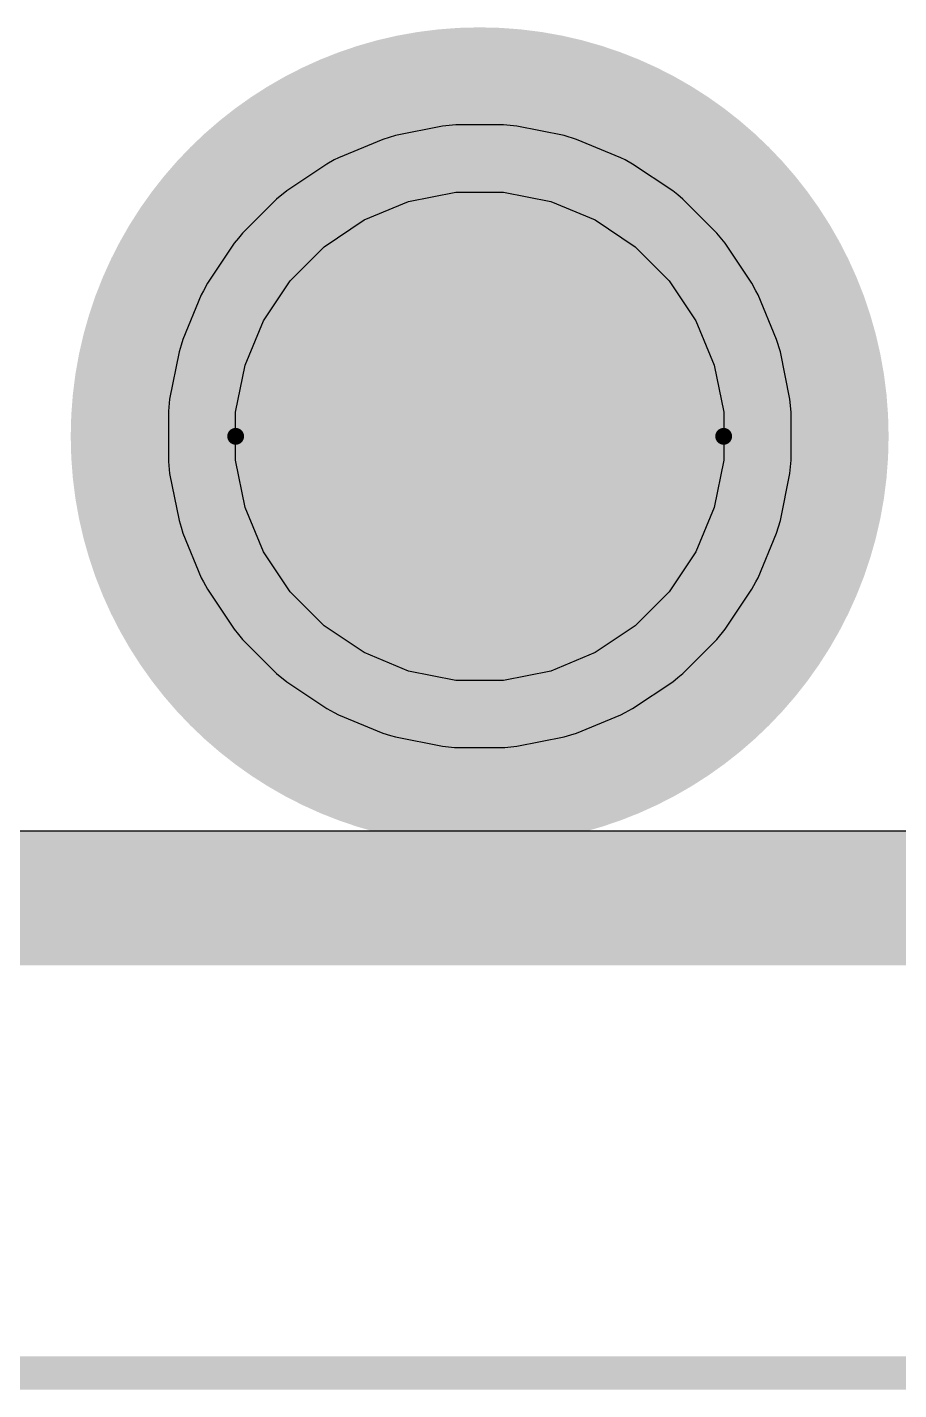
# Model space of a CAD drawing. Header units: inches. Extents: x -5 to 5450, y -4 to 5452.
# Drawn here: x 13.59 to 20.2, y -2.49 to 7.84 of the extents above; entities that cross this region are included whole.
import ezdxf

# ---------------------------------------------------------------- set-up
doc = ezdxf.new("R2010")
doc.units = ezdxf.units.IN
for name, color, linetype in [('Board_outline', 216, 'Continuous'), ('Bottom Layer', 5, 'Continuous'), ('Bottom Solder', 6, 'Continuous'), ('Ground', 76, 'Continuous'), ('Multi-Layer', 9, 'Continuous'), ('Pad Holes', 156, 'Continuous'), ('Power', 16, 'Continuous'), ('Top Layer', 1, 'Continuous'), ('Top Overlay', 2, 'Continuous'), ('Top Solder', 216, 'Continuous')]:
    doc.layers.add(name, color=color, linetype=linetype)

# ---------------------------------------------------------------- blocks, each defined once
blk = doc.blocks.new('S______154')
at = {"layer": 'Bottom Layer'}
h = blk.add_hatch(color=5, dxfattribs=at)
edge = h.paths.add_edge_path()
edge.add_arc((0, 0), 3, 0, 360)
at = {"layer": 'Bottom Solder'}
h = blk.add_hatch(color=6, dxfattribs=at)
edge = h.paths.add_edge_path()
edge.add_arc((0, 0), 3.102, 0, 360)
at = {"layer": 'Ground'}
h = blk.add_hatch(color=76, dxfattribs=at)
edge = h.paths.add_edge_path()
edge.add_arc((0, 0), 2.358, 0, 360)
at = {"layer": 'Multi-Layer'}
h = blk.add_hatch(color=9, dxfattribs=at)
edge = h.paths.add_edge_path()
edge.add_arc((0, 0), 3, 0, 360)
at = {"layer": 'Pad Holes'}
h = blk.add_hatch(color=7, dxfattribs=at)
edge = h.paths.add_edge_path()
edge.add_arc((0, 0), 1.85, 0, 360)
at = {"layer": 'Power'}
h = blk.add_hatch(color=16, dxfattribs=at)
edge = h.paths.add_edge_path()
edge.add_arc((0, 0), 2.358, 0, 360)
at = {"layer": 'Top Layer'}
h = blk.add_hatch(color=1, dxfattribs=at)
edge = h.paths.add_edge_path()
edge.add_arc((0, 0), 3, 0, 360)
at = {"layer": 'Top Solder'}
h = blk.add_hatch(color=216, dxfattribs=at)
edge = h.paths.add_edge_path()
edge.add_arc((0, 0), 3.102, 0, 360)

msp = doc.modelspace()

# ---------------------------------------------------------------- linework, layer by layer
at = {"layer": 'Board_outline'}
for points in [[(18.87, 4.742, 0.127, 0.127, 1), (15.168, 4.742, 0.127, 0.127, 1)], [(15.136, 4.742, 0.0635, 0.0635, 1), (15.2, 4.742, 0.0635, 0.0635, 1)], [(18.838, 4.742, 0.0635, 0.0635, 1), (18.902, 4.742, 0.0635, 0.0635, 1)]]:
    msp.add_lwpolyline(points, format="xyseb", close=True, dxfattribs=at)
msp.add_lwpolyline([(12.33, 1.237, 0.254, 0.254, 0), (84.33, 1.237, 0.254, 0.254, 0)], format="xyseb", dxfattribs=at)
msp.add_lwpolyline([(12.33, 1.237, 0.254, 0.254, 0), (84.33, 1.237, 0.254, 0.254, 0)], format="xyseb", dxfattribs=at)
at = {"layer": 'Ground'}
for p, q in [((16.737, 7.094), (16.38, 7.023)), ((16.837, 7.104), (16.737, 7.094)), ((17.201, 7.104), (16.837, 7.104)), ((16.837, 7.104), (16.837, 7.104)), ((16.837, 7.104), (16.837, 7.104)), ((17.301, 7.094), (17.201, 7.104)), ((17.659, 7.023), (17.301, 7.094)), ((16.284, 6.994), (15.947, 6.854)), ((16.38, 7.023), (16.284, 6.994)), ((16.38, 7.023), (16.38, 7.023)), ((17.754, 6.994), (17.659, 7.023)), ((18.091, 6.854), (17.754, 6.994)), ((15.916, 6.838), (15.859, 6.807)), ((15.947, 6.854), (15.916, 6.838)), ((18.122, 6.838), (18.091, 6.854)), ((18.179, 6.807), (18.122, 6.838)), ((15.859, 6.807), (15.556, 6.604)), ((18.483, 6.604), (18.179, 6.807)), ((15.478, 6.541), (15.22, 6.283)), ((15.556, 6.604), (15.478, 6.541)), ((18.521, 6.573), (18.483, 6.604)), ((18.56, 6.541), (18.521, 6.573)), ((18.818, 6.283), (18.56, 6.541)), ((15.157, 6.206), (14.954, 5.903)), ((15.189, 6.244), (15.157, 6.206)), ((15.22, 6.283), (15.189, 6.244)), ((18.881, 6.206), (18.818, 6.283)), ((19.084, 5.903), (18.881, 6.206)), ((14.954, 5.903), (14.924, 5.845)), ((19.115, 5.845), (19.084, 5.903)), ((14.907, 5.814), (14.768, 5.477)), ((14.924, 5.845), (14.907, 5.814)), ((19.131, 5.814), (19.115, 5.845)), ((19.271, 5.477), (19.131, 5.814)), ((14.768, 5.477), (14.754, 5.433)), ((19.3, 5.382), (19.271, 5.477)), ((14.739, 5.382), (14.667, 5.024)), ((14.754, 5.433), (14.739, 5.382)), ((19.371, 5.024), (19.3, 5.382)), ((19.3, 5.382), (19.3, 5.382)), ((14.667, 5.024), (14.659, 4.934)), ((19.381, 4.925), (19.371, 5.024)), ((14.659, 4.934), (14.658, 4.925)), ((14.658, 4.925), (14.658, 4.742)), ((19.381, 4.742), (19.381, 4.925)), ((19.381, 4.925), (19.381, 4.925)), ((19.381, 4.925), (19.381, 4.925)), ((14.658, 4.742), (14.658, 4.56)), ((19.381, 4.56), (19.381, 4.742)), ((14.658, 4.56), (14.659, 4.55)), ((14.659, 4.55), (14.667, 4.46)), ((19.371, 4.46), (19.381, 4.56)), ((19.381, 4.56), (19.381, 4.56)), ((19.381, 4.56), (19.381, 4.56)), ((14.667, 4.46), (14.739, 4.103)), ((19.3, 4.103), (19.371, 4.46)), ((14.739, 4.103), (14.754, 4.052)), ((14.754, 4.052), (14.768, 4.007)), ((19.271, 4.007), (19.3, 4.103)), ((19.3, 4.103), (19.3, 4.103)), ((14.768, 4.007), (14.907, 3.67)), ((19.131, 3.67), (19.271, 4.007)), ((14.907, 3.67), (14.924, 3.639)), ((14.924, 3.639), (14.954, 3.582)), ((19.084, 3.582), (19.115, 3.639)), ((19.115, 3.639), (19.131, 3.67)), ((14.954, 3.582), (15.157, 3.279)), ((18.881, 3.279), (19.084, 3.582)), ((15.157, 3.279), (15.189, 3.24)), ((15.189, 3.24), (15.22, 3.201)), ((18.818, 3.201), (18.881, 3.279)), ((15.22, 3.201), (15.478, 2.944)), ((18.56, 2.944), (18.818, 3.201)), ((15.478, 2.944), (15.556, 2.88)), ((18.483, 2.88), (18.521, 2.912)), ((18.521, 2.912), (18.56, 2.944)), ((15.556, 2.88), (15.859, 2.677)), ((18.179, 2.677), (18.483, 2.88)), ((15.859, 2.677), (15.916, 2.647)), ((15.916, 2.647), (15.947, 2.63)), ((15.947, 2.63), (16.284, 2.491)), ((17.754, 2.491), (18.091, 2.63)), ((18.091, 2.63), (18.122, 2.647)), ((18.122, 2.647), (18.179, 2.677)), ((16.284, 2.491), (16.342, 2.473)), ((17.71, 2.477), (17.754, 2.491)), ((16.342, 2.473), (16.38, 2.462)), ((16.38, 2.462), (16.737, 2.391)), ((16.737, 2.391), (16.827, 2.382)), ((16.827, 2.382), (16.837, 2.381)), ((16.837, 2.381), (17.201, 2.381)), ((17.201, 2.381), (17.211, 2.382)), ((17.211, 2.382), (17.301, 2.391)), ((17.301, 2.391), (17.659, 2.462)), ((17.659, 2.462), (17.71, 2.477)), ((84.33, 1.748), (12.33, 1.748))]:
    msp.add_line(p, q, dxfattribs=at)
for points in [[(16.142, 6.383, 1.016, 1.016, 0), (16.479, 6.522, 1.016, 1.016, 0)], [(16.479, 6.522, 1.016, 1.016, 0), (16.837, 6.593, 1.016, 1.016, 0)], [(16.837, 6.593, 1.016, 1.016, 0), (17.201, 6.593, 1.016, 1.016, 0)], [(17.201, 6.593, 1.016, 1.016, 0), (17.559, 6.522, 1.016, 1.016, 0)], [(17.559, 6.522, 1.016, 1.016, 0), (17.896, 6.383, 1.016, 1.016, 0)], [(15.839, 6.18, 1.016, 1.016, 0), (16.142, 6.383, 1.016, 1.016, 0)], [(17.896, 6.383, 1.016, 1.016, 0), (18.199, 6.18, 1.016, 1.016, 0)], [(15.581, 5.922, 1.016, 1.016, 0), (15.839, 6.18, 1.016, 1.016, 0)], [(18.199, 6.18, 1.016, 1.016, 0), (18.457, 5.922, 1.016, 1.016, 0)], [(15.379, 5.619, 1.016, 1.016, 0), (15.581, 5.922, 1.016, 1.016, 0)], [(18.457, 5.922, 1.016, 1.016, 0), (18.659, 5.619, 1.016, 1.016, 0)], [(15.239, 5.282, 1.016, 1.016, 0), (15.379, 5.619, 1.016, 1.016, 0)], [(18.659, 5.619, 1.016, 1.016, 0), (18.799, 5.282, 1.016, 1.016, 0)], [(15.168, 4.925, 1.016, 1.016, 0), (15.239, 5.282, 1.016, 1.016, 0)], [(18.799, 5.282, 1.016, 1.016, 0), (18.87, 4.925, 1.016, 1.016, 0)], [(15.168, 4.742, 1.016, 1.016, 0), (15.168, 4.925, 1.016, 1.016, 0)], [(18.87, 4.742, 1.016, 1.016, 0), (18.87, 4.925, 1.016, 1.016, 0)], [(15.168, 4.56, 1.016, 1.016, 0), (15.168, 4.742, 1.016, 1.016, 0)], [(18.87, 4.56, 1.016, 1.016, 0), (18.87, 4.742, 1.016, 1.016, 0)], [(15.168, 4.56, 1.016, 1.016, 0), (15.239, 4.202, 1.016, 1.016, 0)], [(18.799, 4.202, 1.016, 1.016, 0), (18.87, 4.56, 1.016, 1.016, 0)], [(15.239, 4.202, 1.016, 1.016, 0), (15.379, 3.865, 1.016, 1.016, 0)], [(18.659, 3.865, 1.016, 1.016, 0), (18.799, 4.202, 1.016, 1.016, 0)], [(15.379, 3.865, 1.016, 1.016, 0), (15.581, 3.562, 1.016, 1.016, 0)], [(18.457, 3.562, 1.016, 1.016, 0), (18.659, 3.865, 1.016, 1.016, 0)], [(15.581, 3.562, 1.016, 1.016, 0), (15.839, 3.304, 1.016, 1.016, 0)], [(18.199, 3.304, 1.016, 1.016, 0), (18.457, 3.562, 1.016, 1.016, 0)], [(15.839, 3.304, 1.016, 1.016, 0), (16.142, 3.102, 1.016, 1.016, 0)], [(17.896, 3.102, 1.016, 1.016, 0), (18.199, 3.304, 1.016, 1.016, 0)], [(16.142, 3.102, 1.016, 1.016, 0), (16.479, 2.962, 1.016, 1.016, 0)], [(17.559, 2.962, 1.016, 1.016, 0), (17.896, 3.102, 1.016, 1.016, 0)], [(16.479, 2.962, 1.016, 1.016, 0), (16.837, 2.891, 1.016, 1.016, 0)], [(17.201, 2.891, 1.016, 1.016, 0), (17.559, 2.962, 1.016, 1.016, 0)], [(16.837, 2.891, 1.016, 1.016, 0), (17.201, 2.891, 1.016, 1.016, 0)], [(12.33, 1.237, 1.016, 1.016, 0), (84.33, 1.237, 1.016, 1.016, 0)]]:
    msp.add_lwpolyline(points, format="xyseb", dxfattribs=at)
for points in [[(16.225, 6.522, 0.508, 0.508, 1), (16.733, 6.522, 0.508, 0.508, 1)], [(16.225, 6.522, 0.508, 0.508, 1), (16.733, 6.522, 0.508, 0.508, 1)], [(16.583, 6.593, 0.508, 0.508, 1), (17.091, 6.593, 0.508, 0.508, 1)], [(16.583, 6.593, 0.508, 0.508, 1), (17.091, 6.593, 0.508, 0.508, 1)], [(16.947, 6.593, 0.508, 0.508, 1), (17.455, 6.593, 0.508, 0.508, 1)], [(16.947, 6.593, 0.508, 0.508, 1), (17.455, 6.593, 0.508, 0.508, 1)], [(17.305, 6.522, 0.508, 0.508, 1), (17.813, 6.522, 0.508, 0.508, 1)], [(17.305, 6.522, 0.508, 0.508, 1), (17.813, 6.522, 0.508, 0.508, 1)], [(15.888, 6.383, 0.508, 0.508, 1), (16.396, 6.383, 0.508, 0.508, 1)], [(15.888, 6.383, 0.508, 0.508, 1), (16.396, 6.383, 0.508, 0.508, 1)], [(17.642, 6.383, 0.508, 0.508, 1), (18.15, 6.383, 0.508, 0.508, 1)], [(17.642, 6.383, 0.508, 0.508, 1), (18.15, 6.383, 0.508, 0.508, 1)], [(15.585, 6.18, 0.508, 0.508, 1), (16.093, 6.18, 0.508, 0.508, 1)], [(15.585, 6.18, 0.508, 0.508, 1), (16.093, 6.18, 0.508, 0.508, 1)], [(17.945, 6.18, 0.508, 0.508, 1), (18.453, 6.18, 0.508, 0.508, 1)], [(17.945, 6.18, 0.508, 0.508, 1), (18.453, 6.18, 0.508, 0.508, 1)], [(15.327, 5.922, 0.508, 0.508, 1), (15.835, 5.922, 0.508, 0.508, 1)], [(15.327, 5.922, 0.508, 0.508, 1), (15.835, 5.922, 0.508, 0.508, 1)], [(18.203, 5.922, 0.508, 0.508, 1), (18.711, 5.922, 0.508, 0.508, 1)], [(18.203, 5.922, 0.508, 0.508, 1), (18.711, 5.922, 0.508, 0.508, 1)], [(15.125, 5.619, 0.508, 0.508, 1), (15.633, 5.619, 0.508, 0.508, 1)], [(15.125, 5.619, 0.508, 0.508, 1), (15.633, 5.619, 0.508, 0.508, 1)], [(18.405, 5.619, 0.508, 0.508, 1), (18.913, 5.619, 0.508, 0.508, 1)], [(18.405, 5.619, 0.508, 0.508, 1), (18.913, 5.619, 0.508, 0.508, 1)], [(14.985, 5.282, 0.508, 0.508, 1), (15.493, 5.282, 0.508, 0.508, 1)], [(14.985, 5.282, 0.508, 0.508, 1), (15.493, 5.282, 0.508, 0.508, 1)], [(18.545, 5.282, 0.508, 0.508, 1), (19.053, 5.282, 0.508, 0.508, 1)], [(18.545, 5.282, 0.508, 0.508, 1), (19.053, 5.282, 0.508, 0.508, 1)], [(14.914, 4.925, 0.508, 0.508, 1), (15.422, 4.925, 0.508, 0.508, 1)], [(14.914, 4.925, 0.508, 0.508, 1), (15.422, 4.925, 0.508, 0.508, 1)], [(18.616, 4.925, 0.508, 0.508, 1), (19.124, 4.925, 0.508, 0.508, 1)], [(18.616, 4.925, 0.508, 0.508, 1), (19.124, 4.925, 0.508, 0.508, 1)], [(14.914, 4.742, 0.508, 0.508, 1), (15.422, 4.742, 0.508, 0.508, 1)], [(14.914, 4.742, 0.508, 0.508, 1), (15.422, 4.742, 0.508, 0.508, 1)], [(18.616, 4.742, 0.508, 0.508, 1), (19.124, 4.742, 0.508, 0.508, 1)], [(18.616, 4.742, 0.508, 0.508, 1), (19.124, 4.742, 0.508, 0.508, 1)], [(14.914, 4.56, 0.508, 0.508, 1), (15.422, 4.56, 0.508, 0.508, 1)], [(14.914, 4.56, 0.508, 0.508, 1), (15.422, 4.56, 0.508, 0.508, 1)], [(18.616, 4.56, 0.508, 0.508, 1), (19.124, 4.56, 0.508, 0.508, 1)], [(18.616, 4.56, 0.508, 0.508, 1), (19.124, 4.56, 0.508, 0.508, 1)], [(14.985, 4.202, 0.508, 0.508, 1), (15.493, 4.202, 0.508, 0.508, 1)], [(14.985, 4.202, 0.508, 0.508, 1), (15.493, 4.202, 0.508, 0.508, 1)], [(18.545, 4.202, 0.508, 0.508, 1), (19.053, 4.202, 0.508, 0.508, 1)], [(18.545, 4.202, 0.508, 0.508, 1), (19.053, 4.202, 0.508, 0.508, 1)], [(15.125, 3.865, 0.508, 0.508, 1), (15.633, 3.865, 0.508, 0.508, 1)], [(15.125, 3.865, 0.508, 0.508, 1), (15.633, 3.865, 0.508, 0.508, 1)], [(18.405, 3.865, 0.508, 0.508, 1), (18.913, 3.865, 0.508, 0.508, 1)], [(18.405, 3.865, 0.508, 0.508, 1), (18.913, 3.865, 0.508, 0.508, 1)], [(15.327, 3.562, 0.508, 0.508, 1), (15.835, 3.562, 0.508, 0.508, 1)], [(15.327, 3.562, 0.508, 0.508, 1), (15.835, 3.562, 0.508, 0.508, 1)], [(18.203, 3.562, 0.508, 0.508, 1), (18.711, 3.562, 0.508, 0.508, 1)], [(18.203, 3.562, 0.508, 0.508, 1), (18.711, 3.562, 0.508, 0.508, 1)], [(15.585, 3.304, 0.508, 0.508, 1), (16.093, 3.304, 0.508, 0.508, 1)], [(15.585, 3.304, 0.508, 0.508, 1), (16.093, 3.304, 0.508, 0.508, 1)], [(17.945, 3.304, 0.508, 0.508, 1), (18.453, 3.304, 0.508, 0.508, 1)], [(17.945, 3.304, 0.508, 0.508, 1), (18.453, 3.304, 0.508, 0.508, 1)], [(15.888, 3.102, 0.508, 0.508, 1), (16.396, 3.102, 0.508, 0.508, 1)], [(15.888, 3.102, 0.508, 0.508, 1), (16.396, 3.102, 0.508, 0.508, 1)], [(17.642, 3.102, 0.508, 0.508, 1), (18.15, 3.102, 0.508, 0.508, 1)], [(17.642, 3.102, 0.508, 0.508, 1), (18.15, 3.102, 0.508, 0.508, 1)], [(16.225, 2.962, 0.508, 0.508, 1), (16.733, 2.962, 0.508, 0.508, 1)], [(16.225, 2.962, 0.508, 0.508, 1), (16.733, 2.962, 0.508, 0.508, 1)], [(17.305, 2.962, 0.508, 0.508, 1), (17.813, 2.962, 0.508, 0.508, 1)], [(17.305, 2.962, 0.508, 0.508, 1), (17.813, 2.962, 0.508, 0.508, 1)], [(16.583, 2.891, 0.508, 0.508, 1), (17.091, 2.891, 0.508, 0.508, 1)], [(16.583, 2.891, 0.508, 0.508, 1), (17.091, 2.891, 0.508, 0.508, 1)], [(16.947, 2.891, 0.508, 0.508, 1), (17.455, 2.891, 0.508, 0.508, 1)], [(16.947, 2.891, 0.508, 0.508, 1), (17.455, 2.891, 0.508, 0.508, 1)]]:
    msp.add_lwpolyline(points, format="xyseb", close=True, dxfattribs=at)
at = {"layer": 'Multi-Layer'}
for p, q in [((16.142, 6.383), (16.479, 6.522)), ((16.479, 6.522), (16.837, 6.593)), ((16.837, 6.593), (17.019, 6.593)), ((17.019, 6.593), (17.201, 6.593)), ((17.201, 6.593), (17.559, 6.522)), ((17.559, 6.522), (17.896, 6.383)), ((15.839, 6.18), (16.142, 6.383)), ((17.896, 6.383), (18.199, 6.18)), ((15.581, 5.922), (15.839, 6.18)), ((18.199, 6.18), (18.457, 5.922)), ((15.379, 5.619), (15.581, 5.922)), ((18.457, 5.922), (18.659, 5.619)), ((15.239, 5.282), (15.379, 5.619)), ((18.659, 5.619), (18.799, 5.282)), ((15.168, 4.925), (15.239, 5.282)), ((18.799, 5.282), (18.87, 4.925)), ((15.168, 4.742), (15.168, 4.925)), ((18.87, 4.925), (18.87, 4.742)), ((15.168, 4.56), (15.168, 4.742)), ((18.87, 4.742), (18.87, 4.56)), ((15.239, 4.202), (15.168, 4.56)), ((18.87, 4.56), (18.799, 4.202)), ((15.379, 3.865), (15.239, 4.202)), ((18.799, 4.202), (18.659, 3.865)), ((15.581, 3.562), (15.379, 3.865)), ((18.659, 3.865), (18.457, 3.562)), ((15.839, 3.304), (15.581, 3.562)), ((18.457, 3.562), (18.199, 3.304)), ((16.142, 3.102), (15.839, 3.304)), ((18.199, 3.304), (17.896, 3.102)), ((16.479, 2.962), (16.142, 3.102)), ((17.896, 3.102), (17.559, 2.962)), ((16.837, 2.891), (16.479, 2.962)), ((17.559, 2.962), (17.201, 2.891)), ((17.019, 2.891), (16.837, 2.891)), ((17.019, 2.891), (17.019, 2.891)), ((17.201, 2.891), (17.019, 2.891))]:
    msp.add_line(p, q, dxfattribs=at)
at = {"layer": 'Power'}
for p, q in [((16.737, 7.094), (16.38, 7.023)), ((16.837, 7.104), (16.737, 7.094)), ((17.201, 7.104), (16.837, 7.104)), ((16.837, 7.104), (16.837, 7.104)), ((16.837, 7.104), (16.837, 7.104)), ((17.301, 7.094), (17.201, 7.104)), ((17.659, 7.023), (17.301, 7.094)), ((16.284, 6.994), (15.947, 6.854)), ((16.38, 7.023), (16.284, 6.994)), ((16.38, 7.023), (16.38, 7.023)), ((17.754, 6.994), (17.659, 7.023)), ((18.091, 6.854), (17.754, 6.994)), ((15.916, 6.838), (15.859, 6.807)), ((15.947, 6.854), (15.916, 6.838)), ((18.122, 6.838), (18.091, 6.854)), ((18.179, 6.807), (18.122, 6.838)), ((15.859, 6.807), (15.556, 6.604)), ((18.483, 6.604), (18.179, 6.807)), ((15.478, 6.541), (15.22, 6.283)), ((15.556, 6.604), (15.478, 6.541)), ((18.521, 6.573), (18.483, 6.604)), ((18.56, 6.541), (18.521, 6.573)), ((18.818, 6.283), (18.56, 6.541)), ((15.157, 6.206), (14.954, 5.903)), ((15.189, 6.244), (15.157, 6.206)), ((15.22, 6.283), (15.189, 6.244)), ((18.881, 6.206), (18.818, 6.283)), ((19.084, 5.903), (18.881, 6.206)), ((14.954, 5.903), (14.924, 5.845)), ((19.115, 5.845), (19.084, 5.903)), ((14.907, 5.814), (14.768, 5.477)), ((14.924, 5.845), (14.907, 5.814)), ((19.131, 5.814), (19.115, 5.845)), ((19.271, 5.477), (19.131, 5.814)), ((14.768, 5.477), (14.754, 5.433)), ((19.3, 5.382), (19.271, 5.477)), ((14.739, 5.382), (14.667, 5.024)), ((14.754, 5.433), (14.739, 5.382)), ((19.371, 5.024), (19.3, 5.382)), ((19.3, 5.382), (19.3, 5.382)), ((14.667, 5.024), (14.659, 4.934)), ((19.381, 4.925), (19.371, 5.024)), ((14.659, 4.934), (14.658, 4.925)), ((14.658, 4.925), (14.658, 4.742)), ((19.381, 4.742), (19.381, 4.925)), ((19.381, 4.925), (19.381, 4.925)), ((19.381, 4.925), (19.381, 4.925)), ((14.658, 4.742), (14.658, 4.56)), ((19.381, 4.56), (19.381, 4.742)), ((14.658, 4.56), (14.659, 4.55)), ((14.659, 4.55), (14.667, 4.46)), ((19.371, 4.46), (19.381, 4.56)), ((19.381, 4.56), (19.381, 4.56)), ((19.381, 4.56), (19.381, 4.56)), ((14.667, 4.46), (14.739, 4.103)), ((19.3, 4.103), (19.371, 4.46)), ((14.739, 4.103), (14.754, 4.052)), ((14.754, 4.052), (14.768, 4.007)), ((19.271, 4.007), (19.3, 4.103)), ((19.3, 4.103), (19.3, 4.103)), ((14.768, 4.007), (14.907, 3.67)), ((19.131, 3.67), (19.271, 4.007)), ((14.907, 3.67), (14.924, 3.639)), ((14.924, 3.639), (14.954, 3.582)), ((19.084, 3.582), (19.115, 3.639)), ((19.115, 3.639), (19.131, 3.67)), ((14.954, 3.582), (15.157, 3.279)), ((18.881, 3.279), (19.084, 3.582)), ((15.157, 3.279), (15.189, 3.24)), ((15.189, 3.24), (15.22, 3.201)), ((18.818, 3.201), (18.881, 3.279)), ((15.22, 3.201), (15.478, 2.944)), ((18.56, 2.944), (18.818, 3.201)), ((15.478, 2.944), (15.556, 2.88)), ((18.483, 2.88), (18.521, 2.912)), ((18.521, 2.912), (18.56, 2.944)), ((15.556, 2.88), (15.859, 2.677)), ((18.179, 2.677), (18.483, 2.88)), ((15.859, 2.677), (15.916, 2.647)), ((15.916, 2.647), (15.947, 2.63)), ((15.947, 2.63), (16.284, 2.491)), ((17.754, 2.491), (18.091, 2.63)), ((18.091, 2.63), (18.122, 2.647)), ((18.122, 2.647), (18.179, 2.677)), ((16.284, 2.491), (16.342, 2.473)), ((17.71, 2.477), (17.754, 2.491)), ((16.342, 2.473), (16.38, 2.462)), ((16.38, 2.462), (16.737, 2.391)), ((16.737, 2.391), (16.827, 2.382)), ((16.827, 2.382), (16.837, 2.381)), ((16.837, 2.381), (17.201, 2.381)), ((17.201, 2.381), (17.211, 2.382)), ((17.211, 2.382), (17.301, 2.391)), ((17.301, 2.391), (17.659, 2.462)), ((17.659, 2.462), (17.71, 2.477)), ((84.33, 1.748), (12.33, 1.748))]:
    msp.add_line(p, q, dxfattribs=at)
for points in [[(16.142, 6.383, 1.016, 1.016, 0), (16.479, 6.522, 1.016, 1.016, 0)], [(16.479, 6.522, 1.016, 1.016, 0), (16.837, 6.593, 1.016, 1.016, 0)], [(16.837, 6.593, 1.016, 1.016, 0), (17.201, 6.593, 1.016, 1.016, 0)], [(17.201, 6.593, 1.016, 1.016, 0), (17.559, 6.522, 1.016, 1.016, 0)], [(17.559, 6.522, 1.016, 1.016, 0), (17.896, 6.383, 1.016, 1.016, 0)], [(15.839, 6.18, 1.016, 1.016, 0), (16.142, 6.383, 1.016, 1.016, 0)], [(17.896, 6.383, 1.016, 1.016, 0), (18.199, 6.18, 1.016, 1.016, 0)], [(15.581, 5.922, 1.016, 1.016, 0), (15.839, 6.18, 1.016, 1.016, 0)], [(18.199, 6.18, 1.016, 1.016, 0), (18.457, 5.922, 1.016, 1.016, 0)], [(15.379, 5.619, 1.016, 1.016, 0), (15.581, 5.922, 1.016, 1.016, 0)], [(18.457, 5.922, 1.016, 1.016, 0), (18.659, 5.619, 1.016, 1.016, 0)], [(15.239, 5.282, 1.016, 1.016, 0), (15.379, 5.619, 1.016, 1.016, 0)], [(18.659, 5.619, 1.016, 1.016, 0), (18.799, 5.282, 1.016, 1.016, 0)], [(15.168, 4.925, 1.016, 1.016, 0), (15.239, 5.282, 1.016, 1.016, 0)], [(18.799, 5.282, 1.016, 1.016, 0), (18.87, 4.925, 1.016, 1.016, 0)], [(15.168, 4.742, 1.016, 1.016, 0), (15.168, 4.925, 1.016, 1.016, 0)], [(18.87, 4.742, 1.016, 1.016, 0), (18.87, 4.925, 1.016, 1.016, 0)], [(15.168, 4.56, 1.016, 1.016, 0), (15.168, 4.742, 1.016, 1.016, 0)], [(18.87, 4.56, 1.016, 1.016, 0), (18.87, 4.742, 1.016, 1.016, 0)], [(15.168, 4.56, 1.016, 1.016, 0), (15.239, 4.202, 1.016, 1.016, 0)], [(18.799, 4.202, 1.016, 1.016, 0), (18.87, 4.56, 1.016, 1.016, 0)], [(15.239, 4.202, 1.016, 1.016, 0), (15.379, 3.865, 1.016, 1.016, 0)], [(18.659, 3.865, 1.016, 1.016, 0), (18.799, 4.202, 1.016, 1.016, 0)], [(15.379, 3.865, 1.016, 1.016, 0), (15.581, 3.562, 1.016, 1.016, 0)], [(18.457, 3.562, 1.016, 1.016, 0), (18.659, 3.865, 1.016, 1.016, 0)], [(15.581, 3.562, 1.016, 1.016, 0), (15.839, 3.304, 1.016, 1.016, 0)], [(18.199, 3.304, 1.016, 1.016, 0), (18.457, 3.562, 1.016, 1.016, 0)], [(15.839, 3.304, 1.016, 1.016, 0), (16.142, 3.102, 1.016, 1.016, 0)], [(17.896, 3.102, 1.016, 1.016, 0), (18.199, 3.304, 1.016, 1.016, 0)], [(16.142, 3.102, 1.016, 1.016, 0), (16.479, 2.962, 1.016, 1.016, 0)], [(17.559, 2.962, 1.016, 1.016, 0), (17.896, 3.102, 1.016, 1.016, 0)], [(16.479, 2.962, 1.016, 1.016, 0), (16.837, 2.891, 1.016, 1.016, 0)], [(17.201, 2.891, 1.016, 1.016, 0), (17.559, 2.962, 1.016, 1.016, 0)], [(16.837, 2.891, 1.016, 1.016, 0), (17.201, 2.891, 1.016, 1.016, 0)], [(12.33, 1.237, 1.016, 1.016, 0), (84.33, 1.237, 1.016, 1.016, 0)]]:
    msp.add_lwpolyline(points, format="xyseb", dxfattribs=at)
for points in [[(16.225, 6.522, 0.508, 0.508, 1), (16.733, 6.522, 0.508, 0.508, 1)], [(16.225, 6.522, 0.508, 0.508, 1), (16.733, 6.522, 0.508, 0.508, 1)], [(16.583, 6.593, 0.508, 0.508, 1), (17.091, 6.593, 0.508, 0.508, 1)], [(16.583, 6.593, 0.508, 0.508, 1), (17.091, 6.593, 0.508, 0.508, 1)], [(16.947, 6.593, 0.508, 0.508, 1), (17.455, 6.593, 0.508, 0.508, 1)], [(16.947, 6.593, 0.508, 0.508, 1), (17.455, 6.593, 0.508, 0.508, 1)], [(17.305, 6.522, 0.508, 0.508, 1), (17.813, 6.522, 0.508, 0.508, 1)], [(17.305, 6.522, 0.508, 0.508, 1), (17.813, 6.522, 0.508, 0.508, 1)], [(15.888, 6.383, 0.508, 0.508, 1), (16.396, 6.383, 0.508, 0.508, 1)], [(15.888, 6.383, 0.508, 0.508, 1), (16.396, 6.383, 0.508, 0.508, 1)], [(17.642, 6.383, 0.508, 0.508, 1), (18.15, 6.383, 0.508, 0.508, 1)], [(17.642, 6.383, 0.508, 0.508, 1), (18.15, 6.383, 0.508, 0.508, 1)], [(15.585, 6.18, 0.508, 0.508, 1), (16.093, 6.18, 0.508, 0.508, 1)], [(15.585, 6.18, 0.508, 0.508, 1), (16.093, 6.18, 0.508, 0.508, 1)], [(17.945, 6.18, 0.508, 0.508, 1), (18.453, 6.18, 0.508, 0.508, 1)], [(17.945, 6.18, 0.508, 0.508, 1), (18.453, 6.18, 0.508, 0.508, 1)], [(15.327, 5.922, 0.508, 0.508, 1), (15.835, 5.922, 0.508, 0.508, 1)], [(15.327, 5.922, 0.508, 0.508, 1), (15.835, 5.922, 0.508, 0.508, 1)], [(18.203, 5.922, 0.508, 0.508, 1), (18.711, 5.922, 0.508, 0.508, 1)], [(18.203, 5.922, 0.508, 0.508, 1), (18.711, 5.922, 0.508, 0.508, 1)], [(15.125, 5.619, 0.508, 0.508, 1), (15.633, 5.619, 0.508, 0.508, 1)], [(15.125, 5.619, 0.508, 0.508, 1), (15.633, 5.619, 0.508, 0.508, 1)], [(18.405, 5.619, 0.508, 0.508, 1), (18.913, 5.619, 0.508, 0.508, 1)], [(18.405, 5.619, 0.508, 0.508, 1), (18.913, 5.619, 0.508, 0.508, 1)], [(14.985, 5.282, 0.508, 0.508, 1), (15.493, 5.282, 0.508, 0.508, 1)], [(14.985, 5.282, 0.508, 0.508, 1), (15.493, 5.282, 0.508, 0.508, 1)], [(18.545, 5.282, 0.508, 0.508, 1), (19.053, 5.282, 0.508, 0.508, 1)], [(18.545, 5.282, 0.508, 0.508, 1), (19.053, 5.282, 0.508, 0.508, 1)], [(14.914, 4.925, 0.508, 0.508, 1), (15.422, 4.925, 0.508, 0.508, 1)], [(14.914, 4.925, 0.508, 0.508, 1), (15.422, 4.925, 0.508, 0.508, 1)], [(18.616, 4.925, 0.508, 0.508, 1), (19.124, 4.925, 0.508, 0.508, 1)], [(18.616, 4.925, 0.508, 0.508, 1), (19.124, 4.925, 0.508, 0.508, 1)], [(14.914, 4.742, 0.508, 0.508, 1), (15.422, 4.742, 0.508, 0.508, 1)], [(14.914, 4.742, 0.508, 0.508, 1), (15.422, 4.742, 0.508, 0.508, 1)], [(18.616, 4.742, 0.508, 0.508, 1), (19.124, 4.742, 0.508, 0.508, 1)], [(18.616, 4.742, 0.508, 0.508, 1), (19.124, 4.742, 0.508, 0.508, 1)], [(14.914, 4.56, 0.508, 0.508, 1), (15.422, 4.56, 0.508, 0.508, 1)], [(14.914, 4.56, 0.508, 0.508, 1), (15.422, 4.56, 0.508, 0.508, 1)], [(18.616, 4.56, 0.508, 0.508, 1), (19.124, 4.56, 0.508, 0.508, 1)], [(18.616, 4.56, 0.508, 0.508, 1), (19.124, 4.56, 0.508, 0.508, 1)], [(14.985, 4.202, 0.508, 0.508, 1), (15.493, 4.202, 0.508, 0.508, 1)], [(14.985, 4.202, 0.508, 0.508, 1), (15.493, 4.202, 0.508, 0.508, 1)], [(18.545, 4.202, 0.508, 0.508, 1), (19.053, 4.202, 0.508, 0.508, 1)], [(18.545, 4.202, 0.508, 0.508, 1), (19.053, 4.202, 0.508, 0.508, 1)], [(15.125, 3.865, 0.508, 0.508, 1), (15.633, 3.865, 0.508, 0.508, 1)], [(15.125, 3.865, 0.508, 0.508, 1), (15.633, 3.865, 0.508, 0.508, 1)], [(18.405, 3.865, 0.508, 0.508, 1), (18.913, 3.865, 0.508, 0.508, 1)], [(18.405, 3.865, 0.508, 0.508, 1), (18.913, 3.865, 0.508, 0.508, 1)], [(15.327, 3.562, 0.508, 0.508, 1), (15.835, 3.562, 0.508, 0.508, 1)], [(15.327, 3.562, 0.508, 0.508, 1), (15.835, 3.562, 0.508, 0.508, 1)], [(18.203, 3.562, 0.508, 0.508, 1), (18.711, 3.562, 0.508, 0.508, 1)], [(18.203, 3.562, 0.508, 0.508, 1), (18.711, 3.562, 0.508, 0.508, 1)], [(15.585, 3.304, 0.508, 0.508, 1), (16.093, 3.304, 0.508, 0.508, 1)], [(15.585, 3.304, 0.508, 0.508, 1), (16.093, 3.304, 0.508, 0.508, 1)], [(17.945, 3.304, 0.508, 0.508, 1), (18.453, 3.304, 0.508, 0.508, 1)], [(17.945, 3.304, 0.508, 0.508, 1), (18.453, 3.304, 0.508, 0.508, 1)], [(15.888, 3.102, 0.508, 0.508, 1), (16.396, 3.102, 0.508, 0.508, 1)], [(15.888, 3.102, 0.508, 0.508, 1), (16.396, 3.102, 0.508, 0.508, 1)], [(17.642, 3.102, 0.508, 0.508, 1), (18.15, 3.102, 0.508, 0.508, 1)], [(17.642, 3.102, 0.508, 0.508, 1), (18.15, 3.102, 0.508, 0.508, 1)], [(16.225, 2.962, 0.508, 0.508, 1), (16.733, 2.962, 0.508, 0.508, 1)], [(16.225, 2.962, 0.508, 0.508, 1), (16.733, 2.962, 0.508, 0.508, 1)], [(17.305, 2.962, 0.508, 0.508, 1), (17.813, 2.962, 0.508, 0.508, 1)], [(17.305, 2.962, 0.508, 0.508, 1), (17.813, 2.962, 0.508, 0.508, 1)], [(16.583, 2.891, 0.508, 0.508, 1), (17.091, 2.891, 0.508, 0.508, 1)], [(16.583, 2.891, 0.508, 0.508, 1), (17.091, 2.891, 0.508, 0.508, 1)], [(16.947, 2.891, 0.508, 0.508, 1), (17.455, 2.891, 0.508, 0.508, 1)], [(16.947, 2.891, 0.508, 0.508, 1), (17.455, 2.891, 0.508, 0.508, 1)]]:
    msp.add_lwpolyline(points, format="xyseb", close=True, dxfattribs=at)
at = {"layer": 'Top Overlay'}
msp.add_lwpolyline([(-4.439, -2.362, 0.254, 0.254, 0), (37.257, -2.362, 0.254, 0.254, 0)], format="xyseb", dxfattribs=at)

# ---------------------------------------------------------------- block references
at = {"rotation": 180}
msp.add_blockref('S______154', (17.019, 4.742), dxfattribs=at)

doc.saveas('drawing.dxf')
